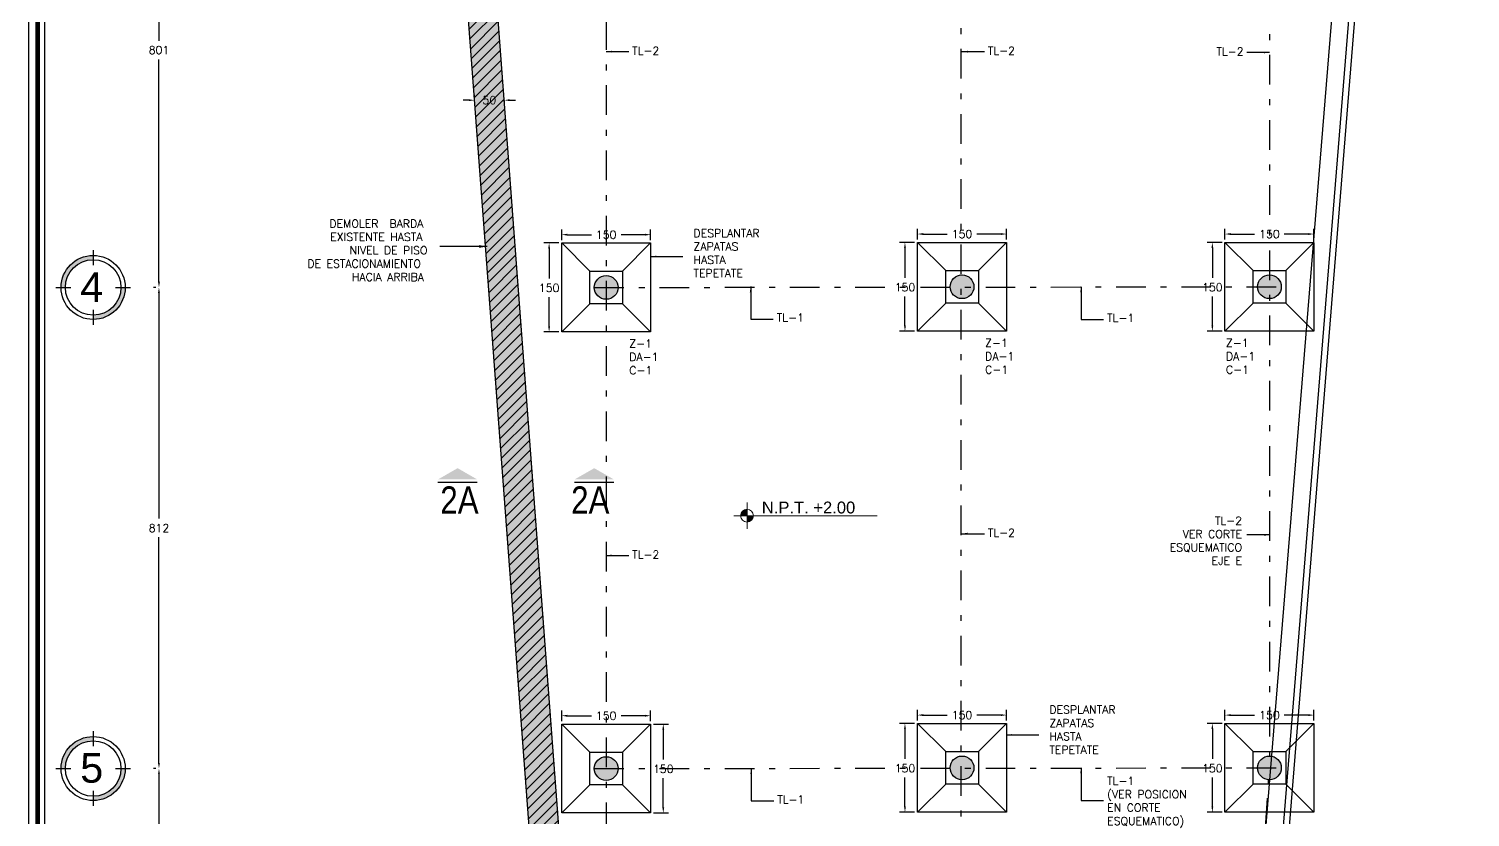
# Model space of a CAD drawing. Header units: millimetres. Extents: x -478 to -58, y -79 to 80.
# Drawn here: x -478.24 to -453.93, y 27.84 to 41.14 of the extents above; entities that cross this region are included whole.
import ezdxf
from ezdxf.enums import TextEntityAlignment as Align

# ---------------------------------------------------------------- set-up
doc = ezdxf.new("R2010")
doc.units = ezdxf.units.MM
doc.header["$MEASUREMENT"] = 0
doc.linetypes.add('DASHDOT2', pattern=[0.5, 0.25, -0.125, 0, -0.125])
doc.layers.get('Defpoints').update_dxf_attribs({"color": 71})
doc.layers.add('A_Niveles', color=2, linetype='Continuous', lineweight=0)
doc.layers.add('A_Simbologia Niveles', color=2, linetype='Continuous', lineweight=0)
for name, color, linetype in [('cimentacion', 2, 'Continuous'), ('COLUMNAS', 7, 'Continuous'), ('L1', 1, 'Continuous'), ('texto', 5, 'Continuous'), ('trabes', 9, 'DASHDOT2')]:
    doc.layers.add(name, color=color, linetype=linetype)
doc.styles.add('ARIAL', font='arial.ttf')
doc.styles.add('GRAN', font='swissck.ttf', dxfattribs={"height": 0.3})
doc.styles.add('PEQ', font='simplex.shx', dxfattribs={"height": 0.09})
doc.styles.add('Regleta 80 1-100', font='arial.ttf', dxfattribs={"height": 0.2})
doc.styles.add('ROMANS', font='simplex.shx')
doc.dimstyles.new('STANDARD$0', dxfattribs={"dimtxt": 0.135, "dimasz": 0.095, "dimexe": 0.09, "dimexo": 0.05, "dimgap": 0.09, "dimtad": 0, "dimtih": 1, "dimtoh": 1, "dimdec": 0, "dimlfac": 100, "dimzin": 0, "dimdsep": 46, "dimtxsty": 'ROMANS', "dimcen": 0.09, "dimclrd": 1, "dimclre": 1, "dimclrt": 5, "dimadec": 0, "dimazin": 0, "dimtfac": 1, "dimtdec": 0, "dimtofl": 0, "dimtmove": 0, "dimatfit": 1, "dimfxl": 1, "dimtolj": 1, "dimtzin": 0, "dimarcsym": 0})

# ---------------------------------------------------------------- blocks, each defined once
blk = doc.blocks.new('Nivel Planta 1 a 100')
at = {"layer": 'A_Simbologia Niveles'}
h = blk.add_hatch(color=256, dxfattribs=at)
h.paths.add_polyline_path([(0, 0.108, 0.414214), (-0.108, 0), (0, 0)])
h.paths.add_polyline_path([(0.108, 0), (0, 0), (0, -0.108, 0.414214)])
for p, q in [((-0.224, 0), (2.194, 0)), ((0, 0.224), (0, -0.224))]:
    blk.add_line(p, q, dxfattribs=at)
blk.add_circle((0, 0), 0.108, dxfattribs=at)
blk = doc.blocks.new('EJES CREADOS')
h = blk.add_hatch(color=3)
h.paths.add_polyline_path([(-374.239, 17.488), (-374.167, 17.488, -0.414214), (-373.699, 17.956), (-373.699, 18.028, 0.414214)])
h.paths.add_polyline_path([(-373.159, 17.488), (-373.231, 17.488, -0.414214), (-373.699, 17.02), (-373.699, 16.948, 0.414214)])
at = {"color": 3}
for points in [[(-373.699, 18.118), (-373.699, 17.866)], [(-374.329, 17.488), (-374.077, 17.488)], [(-373.321, 17.488), (-373.069, 17.488)], [(-373.699, 17.11), (-373.699, 16.858)]]:
    blk.add_lwpolyline(points, dxfattribs=at)
for radius in [0.54, 0.468]:
    blk.add_circle((-373.699, 17.488), radius, dxfattribs=at)
blk = doc.blocks.new('*D22')
at = {"layer": 'COLUMNAS', "color": 1, "lineweight": -2}
for p, q in [((-476.097, 44.784), (-476.137, 44.784)), ((-476.047, 44.689), (-476.047, 40.937)), ((-476.047, 36.87), (-476.047, 40.622)), ((-476.097, 36.775), (-476.137, 36.775))]:
    blk.add_line(p, q, dxfattribs=at)
at = {"layer": 'COLUMNAS', "color": 1}
for points in [[(-476.063, 44.689), (-476.031, 44.689), (-476.047, 44.784)], [(-476.063, 36.87), (-476.031, 36.87), (-476.047, 36.775)]]:
    blk.add_solid(points, dxfattribs=at)
at = {"layer": 'Defpoints', "color": 0}
for p in [(-476.047, 44.784), (-476.047, 36.775), (-476.047, 36.775)]:
    blk.add_point(p, dxfattribs=at)
at = {"layer": 'COLUMNAS', "color": 5, "insert": (-476.047, 40.78), "char_height": 0.135, "attachment_point": 5, "style": 'ROMANS'}
blk.add_mtext('\\A1;801', dxfattribs=at)
blk = doc.blocks.new('*D23')
at = {"layer": 'COLUMNAS', "color": 1, "lineweight": -2}
for p, q in [((-476.097, 36.775), (-476.137, 36.775)), ((-476.047, 36.68), (-476.047, 32.875)), ((-476.047, 28.755), (-476.047, 32.56)), ((-476.097, 28.66), (-476.137, 28.66))]:
    blk.add_line(p, q, dxfattribs=at)
at = {"layer": 'COLUMNAS', "color": 1}
for points in [[(-476.063, 36.68), (-476.031, 36.68), (-476.047, 36.775)], [(-476.063, 28.755), (-476.031, 28.755), (-476.047, 28.66)]]:
    blk.add_solid(points, dxfattribs=at)
at = {"layer": 'Defpoints', "color": 0}
for p in [(-476.047, 36.775), (-476.047, 28.66), (-476.047, 28.66)]:
    blk.add_point(p, dxfattribs=at)
at = {"layer": 'COLUMNAS', "color": 5, "insert": (-476.047, 32.717), "char_height": 0.135, "attachment_point": 5, "style": 'ROMANS'}
blk.add_mtext('\\A1;812', dxfattribs=at)
blk = doc.blocks.new('*D25')
at = {"layer": 'COLUMNAS', "color": 1, "lineweight": -2}
for p, q in [((-476.097, 28.66), (-476.137, 28.66)), ((-476.047, 28.565), (-476.047, 25.46)), ((-476.047, 22.041), (-476.047, 25.145)), ((-475.997, 21.946), (-475.957, 21.946))]:
    blk.add_line(p, q, dxfattribs=at)
at = {"layer": 'COLUMNAS', "color": 1}
for points in [[(-476.063, 28.565), (-476.031, 28.565), (-476.047, 28.66)], [(-476.063, 22.041), (-476.031, 22.041), (-476.047, 21.946)]]:
    blk.add_solid(points, dxfattribs=at)
at = {"layer": 'Defpoints', "color": 0}
for p in [(-476.047, 28.66), (-476.047, 28.66), (-476.047, 21.946)]:
    blk.add_point(p, dxfattribs=at)
at = {"layer": 'COLUMNAS', "color": 5, "insert": (-476.047, 25.303), "char_height": 0.135, "attachment_point": 5, "style": 'ROMANS'}
blk.add_mtext('\\A1;671', dxfattribs=at)
blk = doc.blocks.new('*D64')
at = {"layer": 'COLUMNAS', "color": 1, "lineweight": -2}
for p, q in [((-458.069, 37.586), (-458.069, 37.766)), ((-456.569, 37.586), (-456.569, 37.766)), ((-457.974, 37.676), (-457.57, 37.676)), ((-456.664, 37.676), (-457.068, 37.676))]:
    blk.add_line(p, q, dxfattribs=at)
at = {"layer": 'COLUMNAS', "color": 1}
for points in [[(-457.974, 37.692), (-457.974, 37.66), (-458.069, 37.676)], [(-456.664, 37.692), (-456.664, 37.66), (-456.569, 37.676)]]:
    blk.add_solid(points, dxfattribs=at)
at = {"layer": 'Defpoints', "color": 0}
for p in [(-458.069, 37.536), (-456.569, 37.676), (-456.569, 37.536)]:
    blk.add_point(p, dxfattribs=at)
at = {"layer": 'COLUMNAS', "color": 5, "insert": (-457.319, 37.676), "char_height": 0.135, "attachment_point": 5, "style": 'ROMANS'}
blk.add_mtext('\\A1;150', dxfattribs=at)
blk = doc.blocks.new('*D65')
at = {"layer": 'COLUMNAS', "color": 1, "lineweight": -2}
for p, q in [((-458.119, 37.536), (-458.372, 37.536)), ((-458.282, 37.441), (-458.282, 36.937)), ((-458.282, 36.131), (-458.282, 36.622)), ((-458.119, 36.036), (-458.372, 36.036))]:
    blk.add_line(p, q, dxfattribs=at)
at = {"layer": 'COLUMNAS', "color": 1}
for points in [[(-458.297, 37.441), (-458.266, 37.441), (-458.282, 37.536)], [(-458.297, 36.131), (-458.266, 36.131), (-458.282, 36.036)]]:
    blk.add_solid(points, dxfattribs=at)
at = {"layer": 'Defpoints', "color": 0}
for p in [(-458.282, 37.536), (-458.069, 37.536), (-458.069, 36.036)]:
    blk.add_point(p, dxfattribs=at)
at = {"layer": 'COLUMNAS', "color": 5, "insert": (-458.282, 36.779), "char_height": 0.135, "attachment_point": 5, "style": 'ROMANS'}
blk.add_mtext('\\A1;150', dxfattribs=at)
blk = doc.blocks.new('*D66')
at = {"layer": 'COLUMNAS', "color": 1, "lineweight": -2}
for p, q in [((-463.253, 37.586), (-463.253, 37.766)), ((-461.753, 37.586), (-461.753, 37.766)), ((-463.158, 37.676), (-462.754, 37.676)), ((-461.848, 37.676), (-462.252, 37.676))]:
    blk.add_line(p, q, dxfattribs=at)
at = {"layer": 'COLUMNAS', "color": 1}
for points in [[(-463.158, 37.692), (-463.158, 37.66), (-463.253, 37.676)], [(-461.848, 37.692), (-461.848, 37.66), (-461.753, 37.676)]]:
    blk.add_solid(points, dxfattribs=at)
at = {"layer": 'Defpoints', "color": 0}
for p in [(-463.253, 37.536), (-461.753, 37.676), (-461.753, 37.536)]:
    blk.add_point(p, dxfattribs=at)
at = {"layer": 'COLUMNAS', "color": 5, "insert": (-462.503, 37.676), "char_height": 0.135, "attachment_point": 5, "style": 'ROMANS'}
blk.add_mtext('\\A1;150', dxfattribs=at)
blk = doc.blocks.new('*D67')
at = {"layer": 'COLUMNAS', "color": 1, "lineweight": -2}
for p, q in [((-463.303, 37.536), (-463.556, 37.536)), ((-463.466, 37.441), (-463.466, 36.937)), ((-463.466, 36.131), (-463.466, 36.622)), ((-463.303, 36.036), (-463.556, 36.036))]:
    blk.add_line(p, q, dxfattribs=at)
at = {"layer": 'COLUMNAS', "color": 1}
for points in [[(-463.481, 37.441), (-463.45, 37.441), (-463.466, 37.536)], [(-463.481, 36.131), (-463.45, 36.131), (-463.466, 36.036)]]:
    blk.add_solid(points, dxfattribs=at)
at = {"layer": 'Defpoints', "color": 0}
for p in [(-463.466, 37.536), (-463.253, 37.536), (-463.253, 36.036)]:
    blk.add_point(p, dxfattribs=at)
at = {"layer": 'COLUMNAS', "color": 5, "insert": (-463.466, 36.779), "char_height": 0.135, "attachment_point": 5, "style": 'ROMANS'}
blk.add_mtext('\\A1;150', dxfattribs=at)
blk = doc.blocks.new('*D68')
at = {"layer": 'COLUMNAS', "color": 1, "lineweight": -2}
for p, q in [((-469.255, 37.575), (-469.255, 37.755)), ((-467.755, 37.575), (-467.755, 37.755)), ((-469.16, 37.665), (-468.755, 37.665)), ((-467.85, 37.665), (-468.254, 37.665))]:
    blk.add_line(p, q, dxfattribs=at)
at = {"layer": 'COLUMNAS', "color": 1}
for points in [[(-469.16, 37.681), (-469.16, 37.649), (-469.255, 37.665)], [(-467.85, 37.681), (-467.85, 37.649), (-467.755, 37.665)]]:
    blk.add_solid(points, dxfattribs=at)
at = {"layer": 'Defpoints', "color": 0}
for p in [(-469.255, 37.525), (-467.755, 37.665), (-467.755, 37.525)]:
    blk.add_point(p, dxfattribs=at)
at = {"layer": 'COLUMNAS', "color": 5, "insert": (-468.505, 37.665), "char_height": 0.135, "attachment_point": 5, "style": 'ROMANS'}
blk.add_mtext('\\A1;150', dxfattribs=at)
blk = doc.blocks.new('*D69')
at = {"layer": 'COLUMNAS', "color": 1, "lineweight": -2}
for p, q in [((-469.305, 37.525), (-469.557, 37.525)), ((-469.467, 37.43), (-469.467, 36.926)), ((-469.467, 36.12), (-469.467, 36.611)), ((-469.305, 36.025), (-469.557, 36.025))]:
    blk.add_line(p, q, dxfattribs=at)
at = {"layer": 'COLUMNAS', "color": 1}
for points in [[(-469.483, 37.43), (-469.451, 37.43), (-469.467, 37.525)], [(-469.483, 36.12), (-469.451, 36.12), (-469.467, 36.025)]]:
    blk.add_solid(points, dxfattribs=at)
at = {"layer": 'Defpoints', "color": 0}
for p in [(-469.467, 37.525), (-469.255, 37.525), (-469.255, 36.025)]:
    blk.add_point(p, dxfattribs=at)
at = {"layer": 'COLUMNAS', "color": 5, "insert": (-469.467, 36.768), "char_height": 0.135, "attachment_point": 5, "style": 'ROMANS'}
blk.add_mtext('\\A1;150', dxfattribs=at)
blk = doc.blocks.new('*D70')
at = {"layer": 'COLUMNAS', "color": 1, "lineweight": -2}
for p, q in [((-469.255, 29.46), (-469.255, 29.64)), ((-469.16, 29.55), (-468.755, 29.55)), ((-467.85, 29.55), (-468.254, 29.55)), ((-467.755, 29.46), (-467.755, 29.64))]:
    blk.add_line(p, q, dxfattribs=at)
at = {"layer": 'COLUMNAS', "color": 1}
for points in [[(-469.16, 29.566), (-469.16, 29.534), (-469.255, 29.55)], [(-467.85, 29.566), (-467.85, 29.534), (-467.755, 29.55)]]:
    blk.add_solid(points, dxfattribs=at)
at = {"layer": 'Defpoints', "color": 0}
for p in [(-467.755, 29.55), (-469.255, 29.41), (-467.755, 29.41)]:
    blk.add_point(p, dxfattribs=at)
at = {"layer": 'COLUMNAS', "color": 5, "insert": (-468.505, 29.55), "char_height": 0.135, "attachment_point": 5, "style": 'ROMANS'}
blk.add_mtext('\\A1;150', dxfattribs=at)
blk = doc.blocks.new('*D71')
at = {"layer": 'COLUMNAS', "color": 1, "lineweight": -2}
for p, q in [((-467.705, 29.41), (-467.452, 29.41)), ((-467.542, 29.315), (-467.542, 28.811)), ((-467.542, 28.005), (-467.542, 28.496)), ((-467.705, 27.91), (-467.452, 27.91))]:
    blk.add_line(p, q, dxfattribs=at)
at = {"layer": 'COLUMNAS', "color": 1}
for points in [[(-467.558, 29.315), (-467.526, 29.315), (-467.542, 29.41)], [(-467.558, 28.005), (-467.526, 28.005), (-467.542, 27.91)]]:
    blk.add_solid(points, dxfattribs=at)
at = {"layer": 'Defpoints', "color": 0}
for p in [(-467.755, 29.41), (-467.542, 29.41), (-467.755, 27.91)]:
    blk.add_point(p, dxfattribs=at)
at = {"layer": 'COLUMNAS', "color": 5, "insert": (-467.542, 28.653), "char_height": 0.135, "attachment_point": 5, "style": 'ROMANS'}
blk.add_mtext('\\A1;150', dxfattribs=at)
blk = doc.blocks.new('*D72')
at = {"layer": 'COLUMNAS', "color": 1, "lineweight": -2}
for p, q in [((-463.253, 29.471), (-463.253, 29.651)), ((-463.158, 29.561), (-462.754, 29.561)), ((-461.848, 29.561), (-462.252, 29.561)), ((-461.753, 29.471), (-461.753, 29.651))]:
    blk.add_line(p, q, dxfattribs=at)
at = {"layer": 'COLUMNAS', "color": 1}
for points in [[(-463.158, 29.577), (-463.158, 29.545), (-463.253, 29.561)], [(-461.848, 29.577), (-461.848, 29.545), (-461.753, 29.561)]]:
    blk.add_solid(points, dxfattribs=at)
at = {"layer": 'Defpoints', "color": 0}
for p in [(-463.253, 29.421), (-461.753, 29.561), (-461.753, 29.421)]:
    blk.add_point(p, dxfattribs=at)
at = {"layer": 'COLUMNAS', "color": 5, "insert": (-462.503, 29.561), "char_height": 0.135, "attachment_point": 5, "style": 'ROMANS'}
blk.add_mtext('\\A1;150', dxfattribs=at)
blk = doc.blocks.new('*D73')
at = {"layer": 'COLUMNAS', "color": 1, "lineweight": -2}
for p, q in [((-463.303, 29.421), (-463.556, 29.421)), ((-463.466, 29.326), (-463.466, 28.822)), ((-463.466, 28.016), (-463.466, 28.507)), ((-463.303, 27.921), (-463.556, 27.921))]:
    blk.add_line(p, q, dxfattribs=at)
at = {"layer": 'COLUMNAS', "color": 1}
for points in [[(-463.481, 29.326), (-463.45, 29.326), (-463.466, 29.421)], [(-463.481, 28.016), (-463.45, 28.016), (-463.466, 27.921)]]:
    blk.add_solid(points, dxfattribs=at)
at = {"layer": 'Defpoints', "color": 0}
for p in [(-463.466, 29.421), (-463.253, 29.421), (-463.253, 27.921)]:
    blk.add_point(p, dxfattribs=at)
at = {"layer": 'COLUMNAS', "color": 5, "insert": (-463.466, 28.664), "char_height": 0.135, "attachment_point": 5, "style": 'ROMANS'}
blk.add_mtext('\\A1;150', dxfattribs=at)
blk = doc.blocks.new('*D74')
at = {"layer": 'COLUMNAS', "color": 1, "lineweight": -2}
for p, q in [((-458.069, 29.471), (-458.069, 29.651)), ((-457.974, 29.561), (-457.57, 29.561)), ((-456.664, 29.561), (-457.068, 29.561)), ((-456.569, 29.471), (-456.569, 29.651))]:
    blk.add_line(p, q, dxfattribs=at)
at = {"layer": 'COLUMNAS', "color": 1}
for points in [[(-457.974, 29.577), (-457.974, 29.545), (-458.069, 29.561)], [(-456.664, 29.577), (-456.664, 29.545), (-456.569, 29.561)]]:
    blk.add_solid(points, dxfattribs=at)
at = {"layer": 'Defpoints', "color": 0}
for p in [(-458.069, 29.421), (-456.569, 29.561), (-456.569, 29.421)]:
    blk.add_point(p, dxfattribs=at)
at = {"layer": 'COLUMNAS', "color": 5, "insert": (-457.319, 29.561), "char_height": 0.135, "attachment_point": 5, "style": 'ROMANS'}
blk.add_mtext('\\A1;150', dxfattribs=at)
blk = doc.blocks.new('*D75')
at = {"layer": 'COLUMNAS', "color": 1, "lineweight": -2}
for p, q in [((-458.119, 29.421), (-458.372, 29.421)), ((-458.282, 29.326), (-458.282, 28.822)), ((-458.282, 28.016), (-458.282, 28.507)), ((-458.119, 27.921), (-458.372, 27.921))]:
    blk.add_line(p, q, dxfattribs=at)
at = {"layer": 'COLUMNAS', "color": 1}
for points in [[(-458.297, 29.326), (-458.266, 29.326), (-458.282, 29.421)], [(-458.297, 28.016), (-458.266, 28.016), (-458.282, 27.921)]]:
    blk.add_solid(points, dxfattribs=at)
at = {"layer": 'Defpoints', "color": 0}
for p in [(-458.282, 29.421), (-458.069, 29.421), (-458.069, 27.921)]:
    blk.add_point(p, dxfattribs=at)
at = {"layer": 'COLUMNAS', "color": 5, "insert": (-458.282, 28.664), "char_height": 0.135, "attachment_point": 5, "style": 'ROMANS'}
blk.add_mtext('\\A1;150', dxfattribs=at)
blk = doc.blocks.new('*D194')
at = {"layer": 'Defpoints', "color": 0}
for p in [(-470.725, 39.933), (-470.226, 39.971), (-470.226, 39.934)]:
    blk.add_point(p, dxfattribs=at)
at = {"layer": 'L1', "color": 1, "lineweight": -2}
for p, q in [((-470.82, 39.934), (-470.915, 39.934)), ((-470.725, 39.983), (-470.725, 40.024)), ((-470.226, 39.921), (-470.226, 39.844)), ((-470.131, 39.934), (-470.036, 39.934))]:
    blk.add_line(p, q, dxfattribs=at)
at = {"layer": 'L1', "color": 1}
for points in [[(-470.82, 39.95), (-470.82, 39.918), (-470.725, 39.934)], [(-470.131, 39.95), (-470.131, 39.918), (-470.226, 39.934)]]:
    blk.add_solid(points, dxfattribs=at)
at = {"layer": 'L1', "color": 5, "insert": (-470.475, 39.934), "char_height": 0.135, "attachment_point": 5, "style": 'ROMANS'}
blk.add_mtext('\\A1;50', dxfattribs=at)

msp = doc.modelspace()

# ---------------------------------------------------------------- hatches: boundary and pattern name
at = {"layer": 'L1'}
h = msp.add_hatch(dxfattribs=at)
h.set_pattern_fill('PIETRA3', color=256, scale=1.2, style=0, pattern_type=2)
h.set_pattern_definition([(0, (0.24, 0), (1.2, 1.2), [0.36, -0.84]), (0, (0.96, 0.12), (1.2, 1.2), [0.3, -0.9]), (0, (0.9, 0.18), (1.2, 1.2), [0.24, -0.96]), (0, (0.54, 0.48), (1.2, 1.2), [0.18, -0.18, 0.24, -0.6]), (0, (0.54, 0.54), (1.2, 1.2), [0.24, -0.06, 0.3, -0.6]), (0, (0, 0.78), (1.2, 1.2), [0.3, -0.9]), (0, (1.14, 0.84), (1.2, 1.2), [0.3, -0.9]), (90, (0, 0.24), (-1.2, 1.2), [0.18, -1.02]), (90, (0.18, 1.14), (-1.2, 1.2), [0.12, -1.08]), (90, (0.24, 0), (-1.2, 1.2), [0.18, -1.02]), (90, (0.36, 1.08), (-1.2, 1.2), [0.06, -1.14]), (90, (0.42, 0.6), (-1.2, 1.2), [0.18, -1.02]), (90, (0.54, 0.18), (-1.2, 1.2), [0.3, -0.9]), (90, (0.66, 1.02), (-1.2, 1.2), [0.18, -1.02]), (90, (0.78, 0.54), (-1.2, 1.2), [0.24, -0.96]), (90, (0.84, 0.54), (-1.2, 1.2), [0.24, -0.96]), (90, (0.96, 0), (-1.2, 1.2), [0.12, -1.08]), (90, (1.14, 0.18), (-1.2, 1.2), [0.3, -0.9]), (45, (0.12, 0.12), (1e-16, 1.2), [0.5091168, -1.1879395]), (45, (0.24, 0.18), (1e-16, 1.2), [0.2545584, -1.442498]), (45, (0.78, 0.84), (1e-16, 1.2), [0.3394112, -1.357645]), (45, (0.78, 0.9), (1e-16, 1.2), [0.2545584, -1.442498]), (135, (0.36, 0.78), (-1.2, 1e-16), [0.0848532, -1.612203]), (135, (0.12, 0.12), (-1.2, 1e-16), [0.1697052, -1.527351]), (135, (0.48, 0.48), (-1.2, 1e-16), [0.1697052, -1.527351]), (135, (0.78, 0.78), (-1.2, 1e-16), [0.1697052, -1.527351]), (135, (1.14, 1.02), (-1.2, 1e-16), [0.2545584, -1.442498]), (135, (1.14, 0.96), (-1.2, 1e-16), [0.1697052, -1.527351]), (135, (1.08, 1.08), (-1.2, 1e-16), [0.1697052, -1.527351]), (135, (0.72, 0), (-1.2, 1e-16), [0.2545584, -1.442498]), (26.56505, (1.08, 0.72), (1.2, 5e-10), [0.13416, -2.5491216]), (26.56505, (0.78, 0.42), (1.2, 5e-10), [0.13416, -2.5491216]), (26.56505, (0.36, 0.78), (1.2, 5e-10), [0.26832, -2.4149616]), (26.56505, (0.42, 1.08), (1.2, 5e-10), [0.26832, -2.4149616]), (26.56505, (0.42, 0.78), (1.2, 5e-10), [0.26832, -2.4149616]), (26.56505, (1.14, 1.02), (1.2, 5e-10), [0.26832, -2.4149616]), (26.56505, (0, 0.42), (1.2, 5e-10), [0.402492, -2.2807896]), (26.56505, (0, 0.48), (1.2, 5e-10), [0.402492, -2.2807896]), (26.56505, (0, 0.96), (1.2, 5e-10), [0.402492, -2.2807896]), (63.43495, (0.6, 0.9), (6e-11, 1.2), [0.13416, -2.5491216]), (63.43495, (1.14, 0.84), (6e-11, 1.2), [0.13416, -1.6100016, 0.26832, -0.6708]), (63.43495, (1.02, 0.72), (6e-11, 1.2), [0.26832, -2.4149616]), (63.43495, (0.3, 0.84), (6e-11, 1.2), [0.26832, -2.4149616]), (63.43495, (0.24, 0.84), (6e-11, 1.2), [0.26832, -2.4149616]), (63.43495, (0.66, 0.96), (6e-11, 1.2), [0.402492, -2.2807896]), (116.56505, (0.36, 0.66), (-5e-10, 1.2), [0.13416, -2.5491216]), (116.56505, (1.14, 0.54), (-5e-10, 1.2), [0.13416, -2.5491216]), (116.56505, (0.9, 0.18), (-5e-10, 1.2), [0.26832, -2.4149616]), (116.56505, (0.84, 0.24), (-5e-10, 1.2), [0.26832, -2.4149616]), (116.56505, (0.96, 1.08), (-5e-10, 1.2), [0.26832, -2.4149616]), (116.56505, (0, 0.48), (-5e-10, 1.2), [0.26832, -2.4149616]), (116.56505, (0.6, 0), (-5e-10, 1.2), [0.402492, -2.2807896]), (153.43495, (1.02, 0.72), (-1.2, 6e-11), [0.26832, -2.4149616]), (153.43495, (1.08, 0.66), (-1.2, 6e-11), [0.26832, -2.4149616]), (153.43495, (0.18, 0.06), (-1.2, 6e-11), [0.13416, -2.5491216]), (153.43495, (0.54, 0.54), (-1.2, 6e-11), [0.13416, -2.5491216]), (153.43495, (0.78, 0.9), (-1.2, 6e-11), [0.13416, -2.5491216])])
h.paths.add_polyline_path([(-470.7876, 47.4364), (-471.28901, 47.4364), (-469.76921, 27.23455), (-470.46146, 24.35707), (-469.41267, 22.69609), (-468.97919, 22.94609), (-469.92594, 24.44545), (-469.26473, 27.19385)])
h.paths.add_polyline_path([(-470.6183, 39.83252), (-470.33223, 39.83252), (-470.33223, 40.03502), (-470.6183, 40.03502)], flags=24)
h = msp.add_hatch(dxfattribs=at)
h.set_pattern_fill('ANSI31', color=256, style=0)
h.paths.add_polyline_path([(-470.7876, 47.4364), (-471.28901, 47.4364), (-469.76921, 27.23455), (-470.46146, 24.35707), (-469.41267, 22.69609), (-468.97919, 22.94609), (-469.92594, 24.44545), (-469.26473, 27.19385)])
h.paths.add_polyline_path([(-470.6183, 39.83252), (-470.33223, 39.83252), (-470.33223, 40.03502), (-470.6183, 40.03502)], flags=24)
h = msp.add_hatch(color=256, dxfattribs=at)
edge = h.paths.add_edge_path()
edge.add_arc((-468.50461, 36.77495), 0.2, 0, 360)
h = msp.add_hatch(color=256, dxfattribs=at)
edge = h.paths.add_edge_path()
edge.add_arc((-462.50306, 36.78602), 0.2, 0, 360)
h = msp.add_hatch(color=256, dxfattribs=at)
edge = h.paths.add_edge_path()
edge.add_arc((-457.31908, 36.78602), 0.2, 0, 360)
h = msp.add_hatch(color=256, dxfattribs=at)
edge = h.paths.add_edge_path()
edge.add_arc((-468.50461, 28.65974), 0.2, 0, 360)
h = msp.add_hatch(color=256, dxfattribs=at)
edge = h.paths.add_edge_path()
edge.add_arc((-462.50306, 28.6708), 0.2, 0, 360)
h = msp.add_hatch(color=256, dxfattribs=at)
edge = h.paths.add_edge_path()
edge.add_arc((-457.31908, 28.6708), 0.2, 0, 360)

# ---------------------------------------------------------------- linework, layer by layer
at = {"layer": 'cimentacion'}
for p, q in [((-468.77961, 37.04995), (-469.25461, 37.52495)), ((-468.22961, 37.04995), (-467.75461, 37.52495)), ((-462.77806, 37.06102), (-463.25306, 37.53602)), ((-462.22806, 37.06102), (-461.75306, 37.53602)), ((-457.59408, 37.06102), (-458.06908, 37.53602)), ((-457.04408, 37.06102), (-456.56908, 37.53602)), ((-469.25461, 36.02495), (-468.77961, 36.49995)), ((-468.22961, 36.49995), (-467.75461, 36.02495)), ((-463.25306, 36.03602), (-462.77806, 36.51102)), ((-462.22806, 36.51102), (-461.75306, 36.03602)), ((-458.06908, 36.03602), (-457.59408, 36.51102)), ((-457.04408, 36.51102), (-456.56908, 36.03602)), ((-462.77806, 28.9458), (-463.25306, 29.4208)), ((-462.22806, 28.9458), (-461.75306, 29.4208)), ((-457.59408, 28.9458), (-458.06908, 29.4208)), ((-457.04408, 28.9458), (-456.56908, 29.4208)), ((-468.77961, 28.93474), (-469.25461, 29.40974)), ((-468.22961, 28.93474), (-467.75461, 29.40974)), ((-462.77806, 28.9458), (-462.22806, 28.9458)), ((-462.77806, 28.3958), (-462.77806, 28.9458)), ((-462.22806, 28.9458), (-462.22806, 28.3958)), ((-469.25461, 27.90974), (-468.77961, 28.38474)), ((-468.22961, 28.38474), (-467.75461, 27.90974)), ((-463.25306, 27.9208), (-462.77806, 28.3958)), ((-462.22806, 28.3958), (-462.77806, 28.3958)), ((-462.22806, 28.3958), (-461.75306, 27.9208)), ((-458.06908, 27.9208), (-457.59408, 28.3958)), ((-457.04408, 28.3958), (-456.56908, 27.9208))]:
    msp.add_line(p, q, dxfattribs=at)
for points in [[(-469.25461, 37.52495), (-467.75461, 37.52495), (-467.75461, 36.02495), (-469.25461, 36.02495)], [(-463.25306, 37.53602), (-461.75306, 37.53602), (-461.75306, 36.03602), (-463.25306, 36.03602)], [(-458.06908, 37.53602), (-456.56908, 37.53602), (-456.56908, 36.03602), (-458.06908, 36.03602)], [(-468.77961, 37.04995), (-468.22961, 37.04995), (-468.22961, 36.49995), (-468.77961, 36.49995)], [(-462.77806, 37.06102), (-462.22806, 37.06102), (-462.22806, 36.51102), (-462.77806, 36.51102)], [(-457.59408, 37.06102), (-457.04408, 37.06102), (-457.04408, 36.51102), (-457.59408, 36.51102)], [(-463.25306, 29.4208), (-461.75306, 29.4208), (-461.75306, 27.9208), (-463.25306, 27.9208)], [(-458.06908, 29.4208), (-456.56908, 29.4208), (-456.56908, 27.9208), (-458.06908, 27.9208)], [(-469.25461, 29.40974), (-467.75461, 29.40974), (-467.75461, 27.90974), (-469.25461, 27.90974)], [(-468.77961, 28.93474), (-468.22961, 28.93474), (-468.22961, 28.38474), (-468.77961, 28.38474)], [(-457.59408, 28.9458), (-457.04408, 28.9458), (-457.04408, 28.3958), (-457.59408, 28.3958)]]:
    msp.add_lwpolyline(points, close=True, dxfattribs=at)
at = {"layer": 'L1'}
for p, q in [((-469.76921, 27.23455), (-471.28901, 47.4364)), ((-469.26473, 27.19385), (-470.7876, 47.4364))]:
    msp.add_line(p, q, dxfattribs=at)
for points in [[(-469.53492, 61.09904), (-454.28322, 61.09904), (-457.44806, 21.98805)], [(-469.53492, 60.99904), (-454.39164, 60.99904), (-457.54773, 21.99612)], [(-469.31248, 60.69904), (-454.69229, 60.69904), (-457.84777, 21.97881)]]:
    msp.add_lwpolyline(points, dxfattribs=at)
for centre in [(-468.50461, 36.77495), (-462.50306, 36.78602), (-457.31908, 36.78602), (-468.50461, 28.65974), (-462.50306, 28.6708), (-457.31908, 28.6708)]:
    msp.add_circle(centre, 0.2, dxfattribs=at)
at = {"layer": 'texto'}
for p, q in [((-470.6779, 33.48374), (-471.34253, 33.48374)), ((-468.37362, 33.48374), (-469.03824, 33.48374))]:
    msp.add_line(p, q, dxfattribs=at)
at = {"layer": 'texto', "color": 7}
msp.add_lwpolyline([(-478.24153, 1.65615), (-478.24153, 67.49957), (-434.74588, 67.49957), (-434.74588, 1.65615)], close=True, dxfattribs=at)
at = {"layer": 'texto', "const_width": 0.07718}
msp.add_lwpolyline([(-478.0933, 66.46207), (-478.0933, 2.74941, 0.41421356), (-477.20579, 1.86189), (-435.78338, 1.86189, 0.41421356), (-434.89587, 2.74941), (-434.89587, 66.46207, 0.41421356), (-435.78338, 67.34958), (-477.20579, 67.34958, 0.41421356)], format="xyb", close=True, dxfattribs=at)
at = {"layer": 'texto'}
msp.add_lwpolyline([(-477.97754, 66.46207), (-477.97754, 2.74941, 0.41421356), (-477.20579, 1.97766), (-435.78338, 1.97766, 0.41421356), (-435.01163, 2.74941), (-435.01163, 66.46207, 0.41421356), (-435.78338, 67.23382), (-477.20579, 67.23382, 0.41421356)], format="xyb", close=True, dxfattribs=at)
for points in [[(-470.6779, 33.53566), (-471.01021, 33.72642), (-471.34253, 33.53566)], [(-468.37362, 33.53566), (-468.70593, 33.72642), (-469.03824, 33.53566)]]:
    msp.add_solid(points, dxfattribs=at)
at = {"layer": 'trabes', "ltscale": 2}
for p, q in [((-462.52396, 60.59904), (-462.52296, 21.68215)), ((-457.31908, 60.49904), (-457.31908, 28.8708)), ((-468.50461, 44.58449), (-468.50461, 22.14609)), ((-468.70461, 36.77495), (-457.11908, 36.78602)), ((-468.70461, 28.65974), (-457.11908, 28.6708)), ((-457.75938, 22.17274), (-457.3326, 28.47126))]:
    msp.add_line(p, q, dxfattribs=at)

# ---------------------------------------------------------------- block references
at = {"layer": 'A_Niveles'}
msp.add_blockref('Nivel Planta 1 a 100', (-466.12897, 32.92459), dxfattribs=at)
at = {"layer": 'COLUMNAS'}
for p in [(-103.45759, 19.28711), (-103.45759, 11.17189)]:
    msp.add_blockref('EJES CREADOS', p, dxfattribs=at)

# ---------------------------------------------------------------- texts
at = {"color": 6, "char_height": 0.135, "attachment_point": 1, "style": 'PEQ'}
for insert in [(-468.11513, 35.89446), (-462.11359, 35.90552), (-458.05275, 35.90552)]:
    msp.add_mtext_dynamic_manual_height_columns('Z-1\\PDA-1\\PC-1', width=0.6165216, gutter_width=0.675, heights=[0], dxfattribs=dict(at, insert=insert))
at = {"color": 1, "style": 'ARIAL'}
for tag, p in [('4', (-477.18085, 36.78223)), ('5', (-477.18085, 28.66701))]:
    msp.add_attdef(tag, text='EJE', height=0.5, dxfattribs=at).set_placement(p, align=Align.MIDDLE)
at = {"layer": 'A_Simbologia Niveles', "style": 'Regleta 80 1-100'}
msp.add_text('N.P.T. +2.00', height=0.2, dxfattribs=at).set_placement((-465.88024, 32.96281))
at = {"layer": 'L1', "color": 5, "char_height": 0.135, "style": 'ROMANS'}
for insert, attachment_point in [((-471.91876, 37.52837), 6), ((-461.1188, 28.6708), 4)]:
    msp.add_mtext('\\A1;', dxfattribs=dict(at, insert=insert, attachment_point=attachment_point))
at = {"layer": 'texto', "style": 'GRAN'}
for p in [(-471.30256, 32.95694), (-469.0965, 32.95694)]:
    msp.add_text('2A', height=0.462057, dxfattribs=at).set_placement(p)
at = {"layer": 'texto', "char_height": 0.135, "style": 'PEQ'}
for s, width, insert, attachment_point in [('TL-2', 0.6165216, (-468.06618, 40.83605), 1), ('TL-2', 0.6165216, (-462.06761, 40.83605), 1), ('TL-2', 0.6165216, (-457.75598, 40.82331), 3), ('DESPLANTAR\\PZAPATAS\\PHASTA TEPETATE', 0.6165216, (-467.03247, 37.75746), 1), ('TL-1', 0.6165216, (-465.62714, 36.33293), 1), ('TL-1', 0.6165216, (-460.05621, 36.32938), 1), ('TL-2\\PVER CORTE\\PESQUEMATICO\\PEJE E', 1.4049199, (-457.78088, 32.90718), 3), ('TL-2', 0.6165216, (-462.06761, 32.70443), 1), ('TL-2', 0.6165216, (-468.06618, 32.33637), 1), ('DESPLANTAR\\PZAPATAS\\PHASTA TEPETATE', 0.6165216, (-461.03092, 29.72018), 1), ('TL-1\\P(VER POSICION\\PEN CORTE ESQUEMATICO)', 1.6333991, (-460.05621, 28.51707), 1), ('TL-1', 0.6165216, (-465.61938, 28.20563), 1)]:
    msp.add_mtext_dynamic_manual_height_columns(s, width=width, gutter_width=0.675, heights=[0], dxfattribs=dict(at, insert=insert, attachment_point=attachment_point))
at = {"layer": 'texto', "insert": (-471.35932, 37.4012), "char_height": 0.135, "attachment_point": 4, "style": 'PEQ'}
msp.add_mtext('\\pi-1.8129;DEMOLER  BARDA\\P\\pi-1.8;EXISTENTE HASTA\\P\\pi-1.4721;NIVEL DE PISO\\P\\pi-2.1857;DE ESTACIONAMIENTO\\P\\pi-1.4336;HACIA ARRIBA', dxfattribs=at)

# ---------------------------------------------------------------- dimensions: what is measured, and where the dimension line sits
at = {"layer": 'COLUMNAS'}
for base, p1, p2, picture, middle in [((-476.04712, 36.77495), (-476.04712, 44.78449), (-476.04712, 36.77495), '*D22', (-476.04712, 40.77972)), ((-476.04712, 28.65974), (-476.04712, 36.77495), (-476.04712, 28.65974), '*D23', (-476.04712, 32.71734)), ((-476.04712, 28.65974), (-476.04712, 21.94609), (-476.04712, 28.65974), '*D25', (-476.04712, 25.30291))]:
    dim = msp.add_linear_dim(base=base, p1=p1, p2=p2, angle=90, dimstyle='STANDARD$0', dxfattribs=at)
    dim.commit()
    dim.dimension.update_dxf_attribs({"geometry": picture, "text_midpoint": middle})
for base, p1, p2, picture, middle in [((-467.75461, 37.66494), (-469.25461, 37.52495), (-467.75461, 37.52495), '*D68', (-468.50461, 37.66494)), ((-461.75306, 37.67601), (-463.25306, 37.53602), (-461.75306, 37.53602), '*D66', (-462.50306, 37.67601)), ((-456.56908, 37.67601), (-458.06908, 37.53602), (-456.56908, 37.53602), '*D64', (-457.31908, 37.67601)), ((-467.75461, 29.54973), (-469.25461, 29.40974), (-467.75461, 29.40974), '*D70', (-468.50461, 29.54973)), ((-461.75306, 29.56079), (-463.25306, 29.4208), (-461.75306, 29.4208), '*D72', (-462.50306, 29.56079)), ((-456.56908, 29.56079), (-458.06908, 29.4208), (-456.56908, 29.4208), '*D74', (-457.31908, 29.56079))]:
    dim = msp.add_linear_dim(base=base, p1=p1, p2=p2, dimstyle='STANDARD$0', dxfattribs=at)
    dim.commit()
    dim.dimension.update_dxf_attribs({"geometry": picture, "text_midpoint": middle})
for base, p1, p2, picture, middle in [((-469.46712, 37.52495), (-469.25461, 36.02495), (-469.25461, 37.52495), '*D69', (-469.46712, 36.76833)), ((-463.46557, 37.53602), (-463.25306, 36.03602), (-463.25306, 37.53602), '*D67', (-463.46557, 36.77939)), ((-458.28159, 37.53602), (-458.06908, 36.03602), (-458.06908, 37.53602), '*D65', (-458.28159, 36.77939)), ((-463.46557, 29.4208), (-463.25306, 27.9208), (-463.25306, 29.4208), '*D73', (-463.46557, 28.66417)), ((-458.28159, 29.4208), (-458.06908, 27.9208), (-458.06908, 29.4208), '*D75', (-458.28159, 28.66417)), ((-467.54209, 29.40974), (-467.75461, 27.90974), (-467.75461, 29.40974), '*D71', (-467.54209, 28.65311))]:
    dim = msp.add_linear_dim(base=base, p1=p1, p2=p2, angle=90, dimstyle='STANDARD$0', dxfattribs=at)
    dim.commit()
    dim.dimension.update_dxf_attribs({"geometry": picture, "text_midpoint": middle, "dimtype": 160})
at = {"layer": 'L1'}
dim = msp.add_linear_dim(base=(-470.22597, 39.93377), p1=(-470.72456, 39.93346), p2=(-470.22597, 39.97097), dimstyle='STANDARD$0', dxfattribs=at)
dim.commit()
dim.dimension.update_dxf_attribs({"geometry": '*D194', "text_midpoint": (-470.47526, 39.93377)})

# ---------------------------------------------------------------- leaders
for points in [[(-468.50461, 40.75269), (-468.12388, 40.75269)], [(-462.50603, 40.75269), (-462.1253, 40.75269)], [(-457.31755, 40.73994), (-457.69828, 40.73994)], [(-467.75461, 37.29581), (-467.21035, 37.29581)], [(-466.06657, 36.78956), (-466.06657, 36.23968), (-465.68716, 36.23968)], [(-460.49565, 36.78602), (-460.49565, 36.23613), (-460.11624, 36.23613)], [(-462.50603, 32.62106), (-462.1253, 32.62106)], [(-457.31755, 32.60001), (-457.69828, 32.60001)], [(-468.50461, 32.253), (-468.12388, 32.253)], [(-461.75306, 29.2264), (-461.2088, 29.2264)], [(-466.05881, 28.66226), (-466.05881, 28.11238), (-465.6794, 28.11238)], [(-460.49565, 28.6708), (-460.49565, 28.12092), (-460.11624, 28.12092)]]:
    msp.add_leader(points, dimstyle='STANDARD$0', dxfattribs=at)
msp.add_leader([(-470.51228, 37.46636), (-471.30748, 37.46636)], dimstyle='STANDARD$0', override={"dimasz": 0.135}, dxfattribs=at)

doc.saveas('drawing.dxf')
